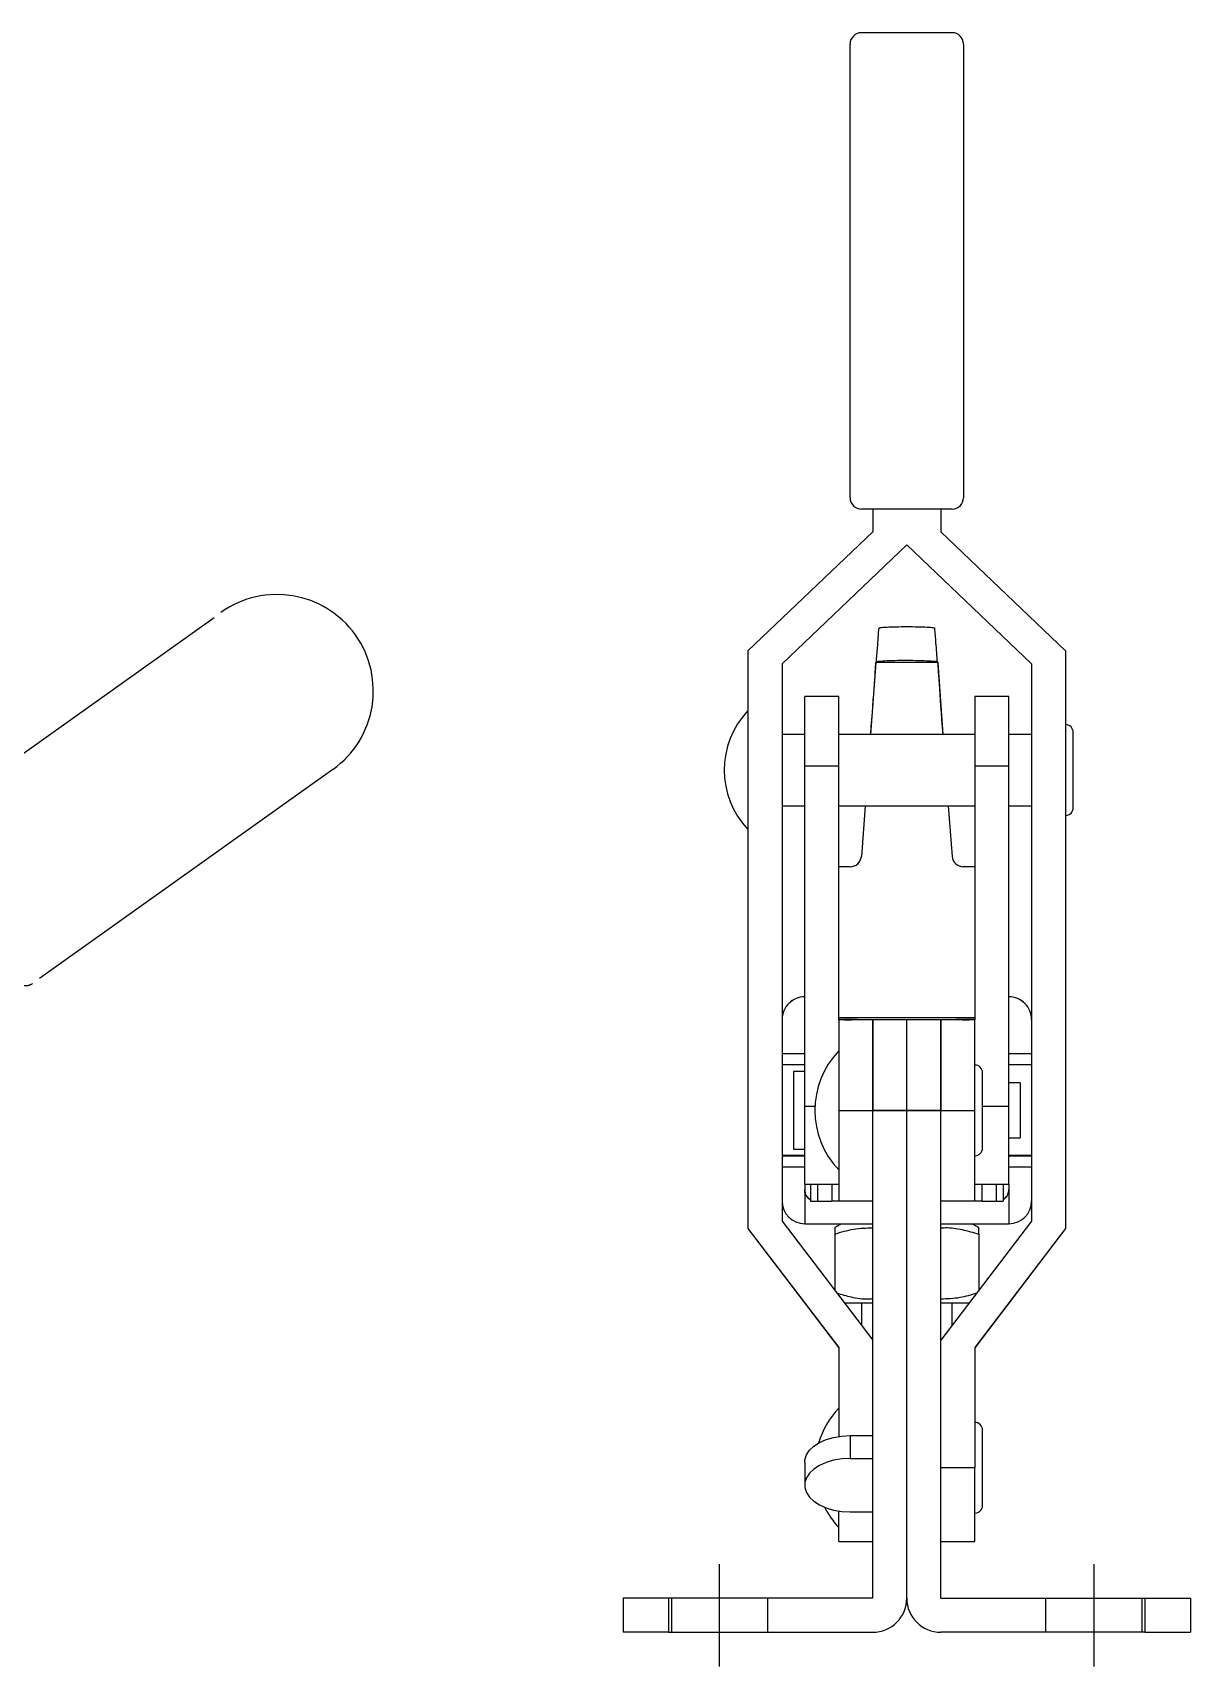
# Model space of a CAD drawing. Header units: millimetres. Extents: x 21 to 284, y 23 to 354.
# Drawn here: x 181.8 to 283.9, y 99 to 243 of the extents above; entities that cross this region are included whole.
import ezdxf

# ---------------------------------------------------------------- set-up
doc = ezdxf.new("R2010")
doc.units = ezdxf.units.MM
for name, pattern in [('CENTER', [50.8, 31.75, -6.35, 6.35, -6.35]), ('DASHED', [19.05, 12.7, -6.35]), ('PHANTOM', [63.5, 31.75, -6.35, 6.35, -6.35, 6.35, -6.35])]:
    doc.linetypes.add(name, pattern=pattern)
doc.layers.add('CENTER', color=1, linetype='CENTER')

msp = doc.modelspace()

# ---------------------------------------------------------------- linework, layer by layer
at = {"color": 7, "linetype": 'Continuous'}
for p, q in [((253.89, 234.55), (253.89, 242.04)), ((253.89, 234.55), (253.89, 242.04)), ((263.89, 242.04), (263.89, 234.55)), ((263.89, 242.04), (263.89, 234.55)), ((253.89, 202.05), (253.89, 234.55)), ((253.89, 202.05), (253.89, 234.55)), ((263.89, 234.55), (263.89, 202.05)), ((263.89, 234.55), (263.89, 202.05)), ((253.89, 202.03), (253.89, 202.05)), ((253.89, 202.03), (253.89, 202.05)), ((263.89, 202.05), (263.89, 202.03)), ((263.89, 202.05), (263.89, 202.03)), ((262.89, 201.05), (254.89, 201.05)), ((262.89, 201.05), (254.89, 201.05)), ((255.89, 201.05), (255.89, 199.05)), ((255.89, 201.05), (255.89, 199.05)), ((261.89, 201.05), (261.89, 199.05)), ((261.89, 201.05), (261.89, 199.05)), ((244.89, 188.55), (255.89, 199.05)), ((272.89, 188.55), (261.89, 199.05)), ((247.89, 187.4), (258.89, 197.9)), ((269.89, 187.4), (258.89, 197.9)), ((258.89, 197.88), (258.89, 197.9)), ((258.89, 197.88), (258.89, 197.9)), ((244.89, 188.55), (244.89, 137.64)), ((244.89, 188.55), (244.89, 137.64)), ((247.89, 187.4), (247.89, 138.28)), ((247.89, 187.4), (247.89, 138.28)), ((256.16, 187.52), (255.69, 181.19)), ((256.16, 187.54), (256.16, 187.52)), ((256.16, 187.54), (256.16, 187.52)), ((261.62, 187.52), (256.16, 187.52)), ((261.62, 187.52), (256.16, 187.52)), ((261.62, 187.54), (261.62, 187.52)), ((261.62, 187.54), (261.62, 187.52)), ((261.62, 187.52), (262.08, 181.19)), ((269.89, 187.4), (269.89, 138.28)), ((269.89, 187.4), (269.89, 138.28)), ((272.89, 188.55), (272.89, 137.64)), ((272.89, 188.55), (272.89, 137.64)), ((249.89, 178.4), (249.89, 184.54)), ((249.89, 178.4), (249.89, 184.54)), ((252.89, 178.4), (252.89, 184.54)), ((252.89, 178.4), (252.89, 184.54)), ((264.89, 184.54), (264.89, 178.4)), ((264.89, 184.54), (264.89, 178.4)), ((267.89, 178.4), (267.89, 184.54)), ((267.89, 178.4), (267.89, 184.54)), ((273.56, 174.72), (273.56, 181.37)), ((273.56, 174.72), (273.56, 181.37)), ((252.89, 178.4), (249.89, 178.4)), ((249.89, 148.4), (249.89, 178.4)), ((252.89, 178.4), (249.89, 178.4)), ((249.89, 148.4), (249.89, 178.4)), ((252.89, 156.04), (252.89, 178.4)), ((252.89, 156.04), (252.89, 178.4)), ((267.89, 178.4), (264.89, 178.4)), ((264.89, 178.4), (264.89, 156.04)), ((267.89, 178.4), (264.89, 178.4)), ((264.89, 178.4), (264.89, 156.04)), ((267.89, 148.4), (267.89, 178.4)), ((267.89, 148.4), (267.89, 178.4)), ((255.23, 174.89), (254.89, 170.43)), ((255.23, 174.89), (254.89, 170.43)), ((262.55, 174.89), (262.89, 170.43)), ((262.55, 174.89), (262.89, 170.43)), ((253.89, 169.52), (252.89, 169.52)), ((253.89, 169.52), (252.89, 169.52)), ((264.89, 169.52), (263.87, 169.52)), ((264.89, 169.52), (263.87, 169.52)), ((249.89, 156.32), (249.89, 156.32)), ((249.89, 156.32), (249.89, 156.32)), ((252.89, 156.32), (252.89, 156.32)), ((252.89, 156.21), (252.89, 156.32)), ((252.89, 156.32), (252.89, 156.32)), ((252.89, 156.21), (252.89, 156.32)), ((264.89, 156.21), (252.89, 156.21)), ((264.89, 156.21), (252.89, 156.21)), ((255.89, 156.04), (252.89, 156.04)), ((252.89, 156.04), (252.89, 140.04)), ((252.89, 156.04), (252.89, 156.04)), ((255.89, 156.04), (252.89, 156.04)), ((252.89, 156.04), (252.89, 140.04)), ((252.89, 156.04), (252.89, 156.04)), ((253.39, 156.05), (253.39, 156.05)), ((253.39, 156.05), (253.39, 156.05)), ((254.51, 156.05), (254.01, 156.05)), ((254.51, 156.05), (254.01, 156.05)), ((254.89, 156.05), (262.89, 156.05)), ((254.89, 156.05), (262.89, 156.05)), ((255.89, 156.04), (255.89, 156.05)), ((255.89, 156.04), (255.89, 156.05)), ((255.89, 148.04), (255.89, 156.04)), ((255.89, 148.04), (255.89, 156.04)), ((255.89, 156.04), (255.89, 148.04)), ((255.89, 148.04), (255.89, 156.04)), ((258.89, 148.04), (258.89, 156.04)), ((258.89, 148.04), (258.89, 156.04)), ((261.89, 156.05), (261.89, 156.04)), ((261.89, 156.05), (261.89, 156.04)), ((261.89, 148.04), (261.89, 156.04)), ((264.89, 156.04), (261.89, 156.04)), ((261.89, 156.04), (261.89, 148.04)), ((261.89, 148.04), (261.89, 156.04)), ((264.89, 156.04), (261.89, 156.04)), ((261.89, 156.04), (261.89, 148.04)), ((263.77, 156.05), (263.26, 156.05)), ((263.77, 156.05), (263.26, 156.05)), ((264.39, 156.05), (264.39, 156.05)), ((264.39, 156.05), (264.39, 156.05)), ((264.89, 156.32), (264.89, 156.32)), ((264.89, 156.32), (264.89, 156.21)), ((264.89, 156.32), (264.89, 156.32)), ((264.89, 156.32), (264.89, 156.21)), ((264.89, 140.04), (264.89, 156.04)), ((264.89, 156.04), (264.89, 156.04)), ((264.89, 140.04), (264.89, 156.04)), ((264.89, 156.04), (264.89, 156.04)), ((267.89, 156.32), (267.89, 156.32)), ((267.89, 156.32), (267.89, 156.32)), ((247.89, 153.05), (249.89, 153.05)), ((247.89, 153.05), (249.89, 153.05)), ((267.89, 153.05), (269.89, 153.05)), ((267.89, 153.05), (269.89, 153.05)), ((249.89, 152.05), (247.89, 152.05)), ((249.89, 152.05), (247.89, 152.05)), ((248.89, 151.47), (248.89, 144.62)), ((248.89, 151.47), (248.89, 144.62)), ((265.56, 144.72), (265.56, 151.37)), ((265.56, 144.72), (265.56, 151.37)), ((269.89, 152.05), (267.89, 152.05)), ((269.89, 152.05), (267.89, 152.05)), ((268.89, 150.47), (268.89, 145.62)), ((268.89, 150.47), (268.89, 145.62)), ((249.89, 141.55), (249.89, 148.4)), ((250.8, 148.4), (249.89, 148.4)), ((249.89, 141.55), (249.89, 148.4)), ((250.8, 148.4), (249.89, 148.4)), ((267.89, 148.4), (265.56, 148.4)), ((267.89, 148.4), (265.56, 148.4)), ((267.89, 141.55), (267.89, 148.4)), ((267.89, 141.55), (267.89, 148.4)), ((252.89, 148.04), (264.89, 148.04)), ((255.89, 148.04), (258.89, 148.04)), ((255.89, 105.04), (255.89, 148.04)), ((261.89, 148.04), (255.89, 148.04)), ((258.89, 105.04), (258.89, 148.04)), ((261.89, 148.04), (258.89, 148.04)), ((261.89, 105.04), (261.89, 148.04)), ((249.89, 144.06), (247.89, 144.06)), ((249.89, 144.06), (247.89, 144.06)), ((247.89, 144.05), (249.89, 144.05)), ((247.89, 144.05), (249.89, 144.05)), ((269.89, 144.06), (267.89, 144.06)), ((269.89, 144.06), (267.89, 144.06)), ((267.89, 144.05), (269.89, 144.05)), ((267.89, 144.05), (269.89, 144.05)), ((249.89, 143.05), (247.89, 143.05)), ((249.89, 143.05), (247.89, 143.05)), ((269.89, 143.05), (267.89, 143.05)), ((269.89, 143.05), (267.89, 143.05)), ((249.89, 141.55), (249.89, 141.05)), ((249.89, 141.55), (249.89, 141.05)), ((250.39, 141.55), (250.39, 140.05)), ((250.39, 141.55), (250.39, 140.05)), ((251.01, 141.55), (251.01, 140.05)), ((251.01, 141.55), (251.01, 140.05)), ((252.27, 141.55), (252.27, 140.05)), ((252.27, 141.55), (252.27, 140.05)), ((265.51, 141.55), (265.51, 140.05)), ((265.51, 141.55), (265.51, 140.05)), ((266.77, 141.55), (266.77, 140.05)), ((266.77, 141.55), (266.77, 140.05)), ((267.39, 141.55), (267.39, 140.05)), ((267.39, 141.55), (267.39, 140.05)), ((267.89, 141.55), (267.89, 141.05)), ((267.89, 141.55), (267.89, 141.05)), ((249.89, 141.05), (249.89, 138.05)), ((249.89, 141.05), (249.89, 138.05)), ((251.01, 140.05), (252.27, 140.05)), ((251.01, 140.05), (252.27, 140.05)), ((255.89, 140.04), (252.89, 140.04)), ((255.89, 140.04), (252.89, 140.04)), ((264.89, 140.04), (261.89, 140.04)), ((264.89, 140.04), (261.89, 140.04)), ((265.51, 140.05), (266.77, 140.05)), ((265.51, 140.05), (266.77, 140.05)), ((267.89, 141.05), (267.89, 138.05)), ((267.89, 141.05), (267.89, 138.05)), ((247.89, 138.28), (255.89, 127.78)), ((247.89, 138.28), (255.89, 127.78)), ((269.89, 138.28), (261.89, 127.78)), ((269.89, 138.28), (261.89, 127.78)), ((244.89, 137.64), (252.89, 127.14)), ((244.89, 137.62), (244.89, 137.64)), ((244.89, 137.64), (252.89, 127.14)), ((244.89, 137.62), (244.89, 137.64)), ((244.89, 137.62), (252.89, 127.12)), ((244.89, 137.62), (252.89, 127.12)), ((252.54, 137.14), (252.54, 132.17)), ((252.54, 137.14), (252.54, 132.17)), ((272.89, 137.64), (264.89, 127.14)), ((272.89, 137.64), (264.89, 127.14)), ((272.89, 137.62), (264.89, 127.12)), ((272.89, 137.62), (264.89, 127.12)), ((265.24, 137.14), (265.24, 132.17)), ((265.24, 137.14), (265.24, 132.17)), ((272.89, 137.62), (272.89, 137.64)), ((272.89, 137.62), (272.89, 137.64)), ((252.89, 127.14), (252.89, 119.31)), ((252.89, 127.14), (252.89, 119.77)), ((264.89, 127.14), (264.89, 116.55)), ((264.89, 127.14), (264.89, 116.55)), ((265.56, 113.22), (265.56, 119.87)), ((265.56, 113.22), (265.56, 119.87)), ((253.89, 119.38), (253.89, 117.36)), ((253.89, 119.38), (255.89, 119.38)), ((253.89, 117.36), (255.89, 117.36)), ((264.89, 116.55), (261.89, 116.55)), ((264.89, 116.55), (261.89, 116.55)), ((264.89, 110.04), (264.89, 116.55)), ((264.89, 110.04), (264.89, 116.55)), ((252.89, 110.04), (252.89, 112.73)), ((252.89, 110.04), (252.89, 112.66)), ((253.89, 112.66), (255.89, 112.66)), ((233.89, 105.04), (233.89, 102.04)), ((237.89, 105.04), (233.89, 105.04)), ((237.89, 105.04), (237.89, 102.04)), ((255.89, 105.04), (237.89, 105.04)), ((261.89, 105.04), (279.89, 105.04)), ((279.89, 105.04), (279.89, 102.04)), ((279.89, 105.04), (283.89, 105.04)), ((283.89, 105.04), (283.89, 102.04)), ((237.89, 102.04), (233.89, 102.04)), ((237.89, 102.04), (255.89, 102.04)), ((279.89, 102.04), (261.89, 102.04)), ((279.89, 102.04), (283.89, 102.04))]:
    msp.add_line(p, q, dxfattribs=at)
at = {"color": 3, "linetype": 'PHANTOM'}
for p, q in [((171.96, 173.08), (198.43, 191.94)), ((208.29, 178.1), (181.82, 159.24))]:
    msp.add_line(p, q, dxfattribs=at)
at = {"color": 3, "linetype": 'DASHED'}
for p, q in [((238.14, 105.04), (238.14, 102.04)), ((246.64, 102.04), (246.64, 105.04)), ((271.14, 102.04), (271.14, 105.04)), ((279.64, 102.04), (279.64, 105.04))]:
    msp.add_line(p, q, dxfattribs=at)
at = {"color": 7, "linetype": 'Continuous', "flags": 128}
for points in [[(253.98, 156.05), (253.41, 156.05), (252.89, 156.05)], [(253.98, 156.05), (253.41, 156.05), (252.89, 156.05)], [(264.89, 156.05), (264.36, 156.05), (263.8, 156.05)], [(264.89, 156.05), (264.36, 156.05), (263.8, 156.05)], [(249.89, 138.05), (250.43, 138.05), (251.08, 138.05), (251.83, 138.05), (252.66, 138.05), (253.58, 138.05), (254.56, 138.05), (255.59, 138.05), (255.89, 138.05)], [(249.89, 138.05), (250.46, 138.05), (251.15, 138.05), (251.95, 138.05), (252.85, 138.05), (253.83, 138.05), (254.88, 138.05), (255.89, 138.05)], [(261.89, 138.05), (262.18, 138.05), (263.22, 138.05), (264.2, 138.05), (265.11, 138.05), (265.95, 138.05), (266.69, 138.05), (267.34, 138.05), (267.89, 138.05)], [(261.89, 138.05), (262.9, 138.05), (263.95, 138.05), (264.93, 138.05), (265.82, 138.05), (266.62, 138.05), (267.31, 138.05), (267.89, 138.05)], [(255.89, 131.05), (255.3, 131.05), (254.67, 131.05), (254.14, 131.05), (253.71, 131.05), (253.39, 131.05), (253.39, 131.05)], [(255.89, 131.05), (255.4, 131.05), (254.74, 131.05), (254.18, 131.05), (253.73, 131.05), (253.41, 131.05), (253.39, 131.05)], [(264.39, 131.05), (264.38, 131.05), (264.07, 131.05), (263.64, 131.05), (263.1, 131.05), (262.47, 131.05), (261.89, 131.05)], [(264.39, 131.05), (264.22, 131.05), (263.83, 131.05), (263.32, 131.05), (262.71, 131.05), (262.01, 131.05), (261.89, 131.05)], [(249.89, 117.03), (249.9, 117.25), (250.04, 117.68), (250.31, 118.08), (250.7, 118.45), (251.19, 118.77), (251.78, 119.03), (252.44, 119.22), (253.15, 119.34), (253.89, 119.38)], [(253.89, 117.36), (253.15, 117.32), (252.44, 117.2), (251.78, 117.01), (251.19, 116.75), (250.7, 116.43), (250.31, 116.06), (250.04, 115.65), (249.9, 115.23), (249.9, 114.79), (250.04, 114.37), (250.31, 113.96), (250.7, 113.59), (251.19, 113.27), (251.78, 113.01), (252.44, 112.82), (253.15, 112.7), (253.89, 112.66)]]:
    msp.add_lwpolyline(points, dxfattribs=at)
at = {"color": 7, "linetype": 'Continuous'}
for centre, radius, start, end in [((254.89, 242.04), 1, 90, 180), ((254.89, 242.04), 1, 90, 180), ((262.89, 242.04), 1, 0, 90), ((262.89, 242.04), 1, 0, 90), ((254.89, 202.05), 1, 180.0001, 269.9997), ((254.89, 202.05), 1, 180.0001, 269.9997), ((262.89, 202.05), 1, 270.0003, 359.9999), ((262.89, 202.05), 1, 270.0003, 359.9999), ((250.4, 178.04), 7.61, 136.3972, 223.6028), ((272.89, 181.37), 0.675, 0, 90), ((272.89, 181.37), 0.675, 0, 90), ((272.89, 174.72), 0.675, 270, 0), ((272.89, 174.72), 0.675, 270, 0), ((253.89, 170.52), 0.999, 269.9616, 355.0565), ((253.89, 170.52), 0.999, 269.9616, 355.0565), ((263.88, 170.52), 0.999, 184.9434, 269.5022), ((263.88, 170.52), 0.999, 184.9434, 269.5022), ((249.89, 156.06), 2, 89.9998, 180.0002), ((249.89, 156.06), 2, 89.9998, 180.0002), ((249.89, 156.05), 2, 89.9999, 180.0001), ((249.89, 156.05), 2, 89.9999, 180.0001), ((267.89, 156.06), 2, 359.9998, 90.0002), ((267.89, 156.06), 2, 359.9998, 90.0002), ((267.89, 156.05), 2, 359.9999, 90.0001), ((267.89, 156.05), 2, 359.9999, 90.0001), ((254.84, 239.4), 83.35, 268.6562, 270.0312), ((254.84, 239.4), 83.35, 268.6562, 270.0312), ((253.92, 641.61), 485.57, 269.9376, 270.0107), ((253.92, 641.61), 485.57, 269.9376, 270.0107), ((262.93, 239.4), 83.35, 269.9688, 271.3438), ((262.93, 239.4), 83.35, 269.9688, 271.3438), ((263.86, 641.61), 485.57, 269.9893, 270.0624), ((263.86, 641.61), 485.57, 269.9893, 270.0624), ((258.4, 148.04), 7.61, 136.3972, 223.6028), ((258.4, 148.04), 7.61, 136.3972, 223.6028), ((264.89, 151.37), 0.675, 0, 90), ((264.89, 151.37), 0.675, 0, 90), ((264.89, 144.72), 0.675, 270, 0), ((264.89, 144.72), 0.675, 270, 0), ((249.89, 140.05), 2, 180, 270), ((249.89, 140.05), 2, 180, 270), ((250.92, 625.62), 485.57, 269.9376, 270.0107), ((250.92, 625.62), 485.57, 269.9376, 270.0107), ((252.36, -345.52), 485.57, 89.9376, 90.0107), ((252.36, -345.52), 485.57, 89.9376, 90.0107), ((265.42, -345.52), 485.57, 89.9893, 90.0624), ((265.42, -345.52), 485.57, 89.9893, 90.0624), ((266.86, 625.62), 485.57, 269.9893, 270.0624), ((266.86, 625.62), 485.57, 269.9893, 270.0624), ((267.89, 140.05), 2, 270, 360), ((267.89, 140.05), 2, 270, 360), ((258.4, 116.54), 7.61, 136.3972, 163.3501), ((264.89, 119.87), 0.675, 0, 90), ((264.89, 119.87), 0.675, 0, 90), ((258.4, 116.54), 7.61, 207.1188, 223.6028), ((264.89, 113.22), 0.675, 270, 0), ((264.89, 113.22), 0.675, 270, 0), ((255.89, 105.04), 3, 270, 0), ((261.89, 105.04), 3, 180, 270)]:
    msp.add_arc(centre, radius, start, end, dxfattribs=at)
at = {"color": 3, "linetype": 'PHANTOM'}
for centre, radius, start, end in [((203.36, 185.02), 8.5, 305.4743, 125.4743), ((181.24, 160.05), 1, 215.4743, 305.4743)]:
    msp.add_arc(centre, radius, start, end, dxfattribs=at)
at = {"color": 7, "linetype": 'Continuous'}
for centre, major_axis, start_param, end_param in [((255.43, 178.04), (0.73, 9.5), 5.050685, 6.224458), ((255.43, 178.04), (0.73, 9.5), 5.050685, 6.224458), ((262.34, 178.04), (-0.73, 9.5), 0.058727, 1.2325), ((262.34, 178.04), (-0.73, 9.5), 0.058727, 1.2325)]:
    msp.add_ellipse(centre, major_axis=major_axis, ratio=0.004176, start_param=start_param, end_param=end_param, dxfattribs=at)
for points in [[(262.89, 243.04), (254.89, 243.04)], [(262.89, 243.04), (254.89, 243.04)], [(252.89, 184.54), (249.89, 184.54)], [(252.89, 184.54), (249.89, 184.54)], [(267.89, 184.54), (264.89, 184.54)], [(267.89, 184.54), (264.89, 184.54)], [(249.89, 181.19), (247.89, 181.19)], [(249.89, 181.19), (247.89, 181.19)], [(264.89, 181.19), (252.89, 181.19)], [(264.89, 181.19), (252.89, 181.19)], [(269.89, 181.19), (267.89, 181.19)], [(269.89, 181.19), (267.89, 181.19)], [(247.89, 174.89), (249.89, 174.89)], [(247.89, 174.89), (249.89, 174.89)], [(252.89, 174.89), (264.89, 174.89)], [(252.89, 174.89), (264.89, 174.89)], [(267.89, 174.89), (269.89, 174.89)], [(267.89, 174.89), (269.89, 174.89)], [(258.89, 156.04), (255.89, 156.04)], [(261.89, 156.04), (255.89, 156.04)], [(261.89, 156.04), (258.89, 156.04)], [(249.89, 151.47), (248.89, 151.47)], [(249.89, 151.47), (248.89, 151.47)], [(268.89, 150.47), (267.89, 150.47)], [(268.89, 150.47), (267.89, 150.47)], [(267.89, 145.62), (268.89, 145.62)], [(267.89, 145.62), (268.89, 145.62)], [(248.89, 144.62), (249.89, 144.62)], [(248.89, 144.62), (249.89, 144.62)], [(249.89, 141.55), (252.89, 141.55)], [(249.89, 141.55), (252.89, 141.55)], [(264.89, 141.55), (267.89, 141.55)], [(264.89, 141.55), (267.89, 141.55)], [(253.13, 138.05), (252.54, 137.71)], [(253.13, 138.05), (252.54, 137.71)], [(265.24, 137.71), (264.64, 138.05)], [(265.24, 137.71), (264.64, 138.05)], [(254.89, 131.05), (254.89, 129.09)], [(254.89, 131.05), (254.89, 129.09)], [(262.89, 129.09), (262.89, 131.05)], [(262.89, 129.09), (262.89, 131.05)], [(249.89, 117.03), (249.89, 115.01)], [(252.89, 110.04), (255.89, 110.04)], [(252.89, 110.04), (255.89, 110.04)], [(261.89, 110.04), (264.89, 110.04)], [(261.89, 110.04), (264.89, 110.04)]]:
    msp.add_open_spline(points, degree=1, dxfattribs=at)
for points, knots in [([(256.41, 190.59), (256.37, 190.01), (256.29, 189.01), (256.21, 188), (256.18, 187.57)], [0, 0, 0, 0, 0.573166, 1, 1, 1, 1]), ([(256.41, 190.59), (256.37, 190.01), (256.29, 189.01), (256.21, 188), (256.18, 187.57)], [0, 0, 0, 0, 0.573166, 1, 1, 1, 1]), ([(256.45, 190.57), (256.48, 190.58), (256.55, 190.61), (257.08, 190.65), (257.91, 190.68), (258.89, 190.69), (259.88, 190.68), (260.69, 190.65), (261.22, 190.61), (261.29, 190.58), (261.32, 190.57)], [0, 0, 0, 0, 0.090142, 0.226801, 0.363401, 0.500015, 0.636711, 0.773534, 0.910332, 1, 1, 1, 1]), ([(256.45, 190.57), (256.48, 190.58), (256.55, 190.61), (257.08, 190.65), (257.91, 190.68), (258.89, 190.69), (259.88, 190.68), (260.69, 190.65), (261.22, 190.61), (261.29, 190.58), (261.32, 190.57)], [0, 0, 0, 0, 0.090142, 0.226801, 0.363401, 0.500015, 0.636711, 0.773534, 0.910332, 1, 1, 1, 1]), ([(261.59, 187.54), (261.55, 188.11), (261.47, 189.12), (261.4, 190.13), (261.36, 190.57)], [0, 0, 0, 0, 0.565522, 1, 1, 1, 1]), ([(261.59, 187.54), (261.55, 188.11), (261.47, 189.12), (261.4, 190.13), (261.36, 190.57)], [0, 0, 0, 0, 0.565522, 1, 1, 1, 1]), ([(261.62, 187.54), (261.58, 187.56), (261.49, 187.6), (260.87, 187.65), (259.97, 187.68), (258.9, 187.7), (257.82, 187.69), (256.91, 187.65), (256.28, 187.6), (256.2, 187.56), (256.16, 187.54)], [0, 0, 0, 0, 0.125062, 0.250028, 0.374928, 0.499804, 0.624714, 0.749732, 0.874826, 1, 1, 1, 1]), ([(261.62, 187.54), (261.58, 187.56), (261.49, 187.6), (260.87, 187.65), (259.97, 187.68), (258.9, 187.7), (257.82, 187.69), (256.91, 187.65), (256.28, 187.6), (256.2, 187.56), (256.16, 187.54)], [0, 0, 0, 0, 0.125062, 0.250028, 0.374928, 0.499804, 0.624714, 0.749732, 0.874826, 1, 1, 1, 1]), ([(249.89, 141.06), (249.89, 141), (249.9, 140.88), (249.95, 140.67), (250.1, 140.41), (250.25, 140.23), (250.38, 140.2), (250.39, 140.19)], [0, 0, 0, 0, 0.113414, 0.257215, 0.499919, 0.982028, 1, 1, 1, 1]), ([(249.89, 141.06), (249.89, 141), (249.9, 140.88), (249.95, 140.67), (250.1, 140.41), (250.25, 140.23), (250.38, 140.2), (250.39, 140.19)], [0, 0, 0, 0, 0.113414, 0.257215, 0.499919, 0.982028, 1, 1, 1, 1]), ([(250.39, 140.2), (250.38, 140.2), (250.26, 140.23), (250.12, 140.4), (249.98, 140.62), (249.91, 140.81), (249.89, 140.95), (249.89, 141.03), (249.89, 141.05)], [0, 0, 0, 0, 0.042981, 0.445551, 0.681812, 0.837251, 0.952045, 1, 1, 1, 1]), ([(250.39, 140.2), (250.38, 140.2), (250.26, 140.23), (250.12, 140.4), (249.98, 140.62), (249.91, 140.81), (249.89, 140.95), (249.89, 141.03), (249.89, 141.05)], [0, 0, 0, 0, 0.042981, 0.445551, 0.681812, 0.837251, 0.952045, 1, 1, 1, 1]), ([(267.39, 140.2), (267.4, 140.2), (267.52, 140.23), (267.65, 140.4), (267.8, 140.62), (267.86, 140.81), (267.89, 140.96), (267.89, 141.03), (267.89, 141.06)], [0, 0, 0, 0, 0.042984, 0.44555, 0.681813, 0.837254, 0.952044, 1, 1, 1, 1]), ([(267.39, 140.2), (267.4, 140.2), (267.52, 140.23), (267.65, 140.4), (267.8, 140.62), (267.86, 140.81), (267.89, 140.96), (267.89, 141.03), (267.89, 141.06)], [0, 0, 0, 0, 0.042984, 0.44555, 0.681813, 0.837254, 0.952044, 1, 1, 1, 1]), ([(267.89, 141.05), (267.88, 141), (267.88, 140.88), (267.82, 140.67), (267.67, 140.41), (267.52, 140.23), (267.39, 140.19), (267.39, 140.19)], [0, 0, 0, 0, 0.113415, 0.257213, 0.499918, 0.982027, 1, 1, 1, 1]), ([(267.89, 141.05), (267.88, 141), (267.88, 140.88), (267.82, 140.67), (267.67, 140.41), (267.52, 140.23), (267.39, 140.19), (267.39, 140.19)], [0, 0, 0, 0, 0.113415, 0.257213, 0.499918, 0.982027, 1, 1, 1, 1]), ([(252.54, 137.14), (253.09, 137.31), (254.19, 137.65), (255.32, 137.68), (255.89, 137.7)], [0, 0, 0, 0, 0.502046, 1, 1, 1, 1]), ([(252.54, 137.14), (253.09, 137.31), (254.19, 137.65), (255.32, 137.68), (255.89, 137.7)], [0, 0, 0, 0, 0.502046, 1, 1, 1, 1]), ([(252.54, 137.67), (252.54, 137.68), (252.54, 137.7), (252.54, 137.46), (252.54, 137.22), (252.54, 137.14)], [0, 0, 0, 0, 0.241733, 0.754925, 1, 1, 1, 1]), ([(252.54, 137.67), (252.54, 137.68), (252.54, 137.7), (252.54, 137.46), (252.54, 137.22), (252.54, 137.14)], [0, 0, 0, 0, 0.241733, 0.754925, 1, 1, 1, 1]), ([(261.89, 137.67), (262.02, 137.69), (262.65, 137.75), (263.78, 137.56), (264.75, 137.28), (265.24, 137.14)], [0, 0, 0, 0, 0.118213, 0.555067, 1, 1, 1, 1]), ([(261.89, 137.67), (262.02, 137.69), (262.65, 137.75), (263.78, 137.56), (264.75, 137.28), (265.24, 137.14)], [0, 0, 0, 0, 0.118213, 0.555067, 1, 1, 1, 1]), ([(265.24, 137.14), (265.24, 137.22), (265.24, 137.46), (265.24, 137.7), (265.24, 137.68), (265.24, 137.67)], [0, 0, 0, 0, 0.245068, 0.745412, 1, 1, 1, 1]), ([(265.24, 137.14), (265.24, 137.22), (265.24, 137.46), (265.24, 137.7), (265.24, 137.68), (265.24, 137.67)], [0, 0, 0, 0, 0.245068, 0.745412, 1, 1, 1, 1]), ([(255.89, 131.43), (255.75, 131.42), (255.13, 131.36), (254.06, 131.53), (253.16, 131.79), (252.73, 131.91)], [0, 0, 0, 0, 0.12567, 0.590082, 1, 1, 1, 1]), ([(255.89, 131.43), (255.75, 131.42), (255.13, 131.36), (254.06, 131.53), (253.16, 131.79), (252.73, 131.91)], [0, 0, 0, 0, 0.12567, 0.590082, 1, 1, 1, 1]), ([(265.04, 131.92), (264.56, 131.77), (263.52, 131.46), (262.45, 131.42), (261.89, 131.41)], [0, 0, 0, 0, 0.470964, 1, 1, 1, 1]), ([(265.04, 131.92), (264.56, 131.77), (263.52, 131.46), (262.45, 131.42), (261.89, 131.41)], [0, 0, 0, 0, 0.470964, 1, 1, 1, 1])]:
    msp.add_open_spline(points, degree=3, knots=knots, dxfattribs=at)
at = {"layer": 'CENTER', "color": 1, "linetype": 'CENTER'}
for p, q in [((242.39, 99.04), (242.39, 108.04)), ((275.39, 108.04), (275.39, 99.04))]:
    msp.add_line(p, q, dxfattribs=at)

doc.saveas('drawing.dxf')
